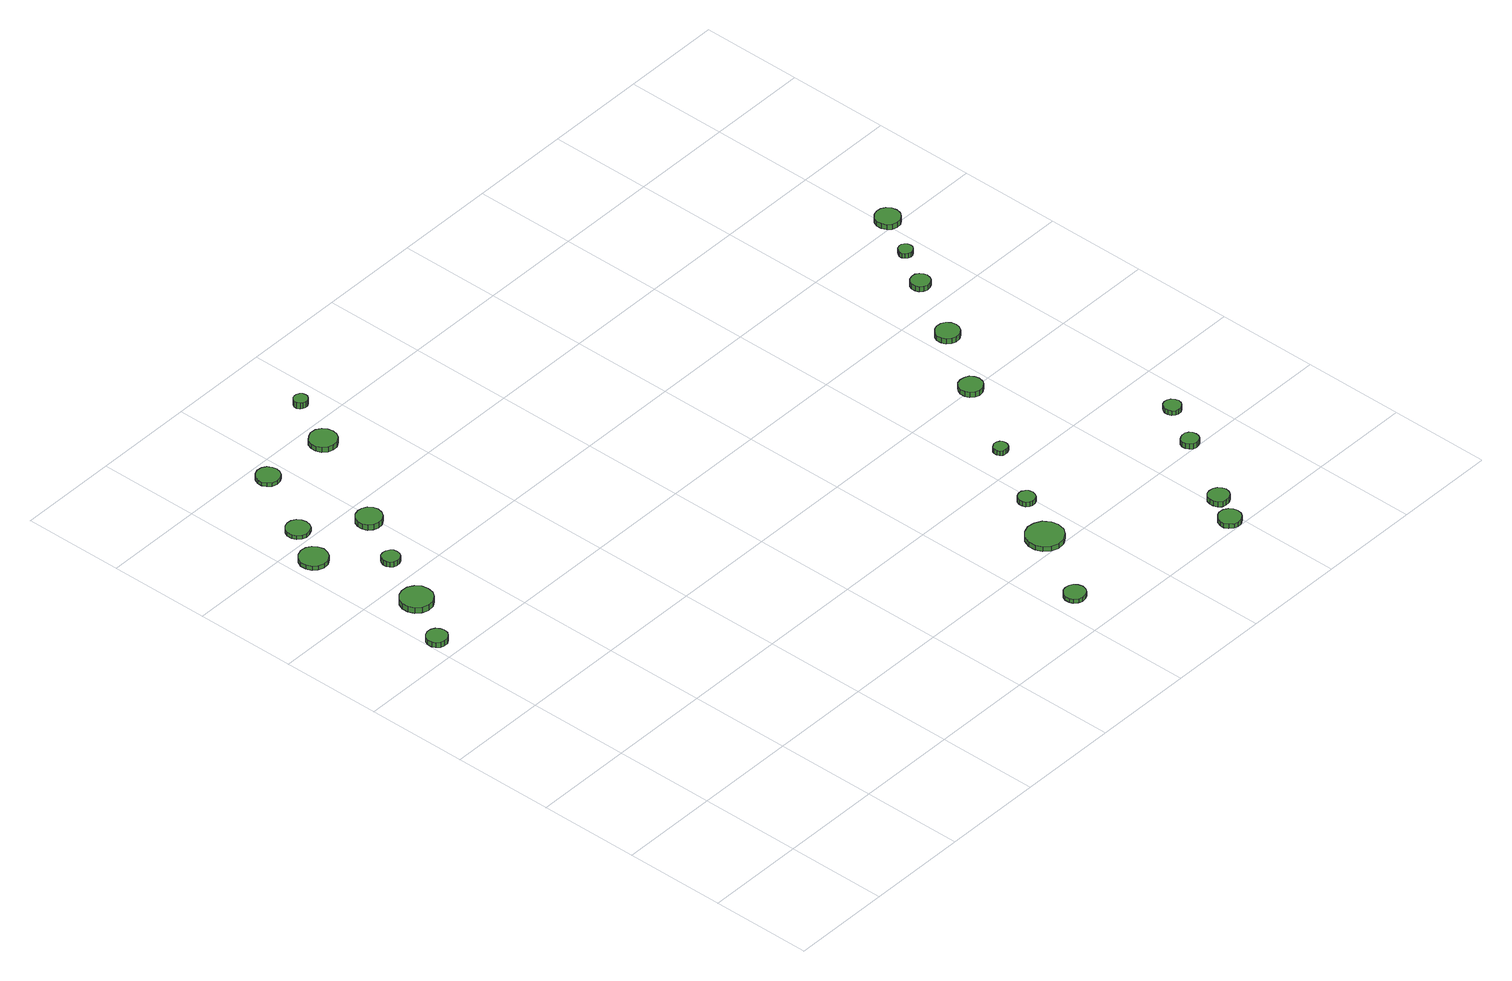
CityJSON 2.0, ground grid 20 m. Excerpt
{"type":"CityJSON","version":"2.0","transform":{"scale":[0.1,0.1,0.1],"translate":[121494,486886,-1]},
"CityObjects":{
"tree1":{"type":"SolitaryVegetationObject","attributes":{"function":"something"},"geometry":[{"type":"MultiSurface","lod":"1","boundaries":[[[0,1,2,3,4,5,6,7,8,9,10,11,12,13,14]],[[15,16,17,18,19,20,21,22,23,24,25,26,27,28,29]],[[0,29,28,1]],[[1,28,27,2]],[[2,27,26,3]],[[3,26,25,4]],[[4,25,24,5]],[[5,24,23,6]],[[6,23,22,7]],[[7,22,21,8]],[[8,21,20,9]],[[9,20,19,10]],[[10,19,18,11]],[[11,18,17,12]],[[12,17,16,13]],[[13,16,15,14]],[[14,15,29,0]]]}]},
"tree2":{"type":"SolitaryVegetationObject","attributes":{"function":"something"},"geometry":[{"type":"MultiSurface","lod":"1","boundaries":[[[30,31,32,33,34,35,36,37,38,39,40,41,42,43,44]],[[45,46,47,48,49,50,51,52,53,54,55,56,57,58,59]],[[30,59,58,31]],[[31,58,57,32]],[[32,57,56,33]],[[33,56,55,34]],[[34,55,54,35]],[[35,54,53,36]],[[36,53,52,37]],[[37,52,51,38]],[[38,51,50,39]],[[39,50,49,40]],[[40,49,48,41]],[[41,48,47,42]],[[42,47,46,43]],[[43,46,45,44]],[[44,45,59,30]]]}]},
"tree3":{"type":"SolitaryVegetationObject","attributes":{"function":"something"},"geometry":[{"type":"MultiSurface","lod":"1","boundaries":[[[60,61,62,63,64,65,66,67,68,69,70,71,72,73,74]],[[75,76,77,78,79,80,81,82,83,84,85,86,87,88,89]],[[60,89,88,61]],[[61,88,87,62]],[[62,87,86,63]],[[63,86,85,64]],[[64,85,84,65]],[[65,84,83,66]],[[66,83,82,67]],[[67,82,81,68]],[[68,81,80,69]],[[69,80,79,70]],[[70,79,78,71]],[[71,78,77,72]],[[72,77,76,73]],[[73,76,75,74]],[[74,75,89,60]]]}]},
"tree4":{"type":"SolitaryVegetationObject","attributes":{"function":"something"},"geometry":[{"type":"MultiSurface","lod":"1","boundaries":[[[90,91,92,93,94,95,96,97,98,99,100,101,102,103,104]],[[105,106,107,108,109,110,111,112,113,114,115,116,117,118,119]],[[90,119,118,91]],[[91,118,117,92]],[[92,117,116,93]],[[93,116,115,94]],[[94,115,114,95]],[[95,114,113,96]],[[96,113,112,97]],[[97,112,111,98]],[[98,111,110,99]],[[99,110,109,100]],[[100,109,108,101]],[[101,108,107,102]],[[102,107,106,103]],[[103,106,105,104]],[[104,105,119,90]]]}]},
"tree5":{"type":"SolitaryVegetationObject","attributes":{"function":"something"},"geometry":[{"type":"MultiSurface","lod":"1","boundaries":[[[120,121,122,123,124,125,126,127,128,129,130,131,132,133,134]],[[135,136,137,138,139,140,141,142,143,144,145,146,147,148,149]],[[120,149,148,121]],[[121,148,147,122]],[[122,147,146,123]],[[123,146,145,124]],[[124,145,144,125]],[[125,144,143,126]],[[126,143,142,127]],[[127,142,141,128]],[[128,141,140,129]],[[129,140,139,130]],[[130,139,138,131]],[[131,138,137,132]],[[132,137,136,133]],[[133,136,135,134]],[[134,135,149,120]]]}]},
"tree6":{"type":"SolitaryVegetationObject","attributes":{"function":"something"},"geometry":[{"type":"MultiSurface","lod":"1","boundaries":[[[150,151,152,153,154,155,156,157,158,159,160,161,162,163,164]],[[165,166,167,168,169,170,171,172,173,174,175,176,177,178,179]],[[150,179,178,151]],[[151,178,177,152]],[[152,177,176,153]],[[153,176,175,154]],[[154,175,174,155]],[[155,174,173,156]],[[156,173,172,157]],[[157,172,171,158]],[[158,171,170,159]],[[159,170,169,160]],[[160,169,168,161]],[[161,168,167,162]],[[162,167,166,163]],[[163,166,165,164]],[[164,165,179,150]]]}]},
"tree7":{"type":"SolitaryVegetationObject","attributes":{"function":"something"},"geometry":[{"type":"MultiSurface","lod":"1","boundaries":[[[180,181,182,183,184,185,186,187,188,189,190,191,192,193,194]],[[195,196,197,198,199,200,201,202,203,204,205,206,207,208,209]],[[180,209,208,181]],[[181,208,207,182]],[[182,207,206,183]],[[183,206,205,184]],[[184,205,204,185]],[[185,204,203,186]],[[186,203,202,187]],[[187,202,201,188]],[[188,201,200,189]],[[189,200,199,190]],[[190,199,198,191]],[[191,198,197,192]],[[192,197,196,193]],[[193,196,195,194]],[[194,195,209,180]]]}]},
"tree8":{"type":"SolitaryVegetationObject","attributes":{"function":"something"},"geometry":[{"type":"MultiSurface","lod":"1","boundaries":[[[210,211,212,213,214,215,216,217,218,219,220,221,222,223,224]],[[225,226,227,228,229,230,231,232,233,234,235,236,237,238,239]],[[210,239,238,211]],[[211,238,237,212]],[[212,237,236,213]],[[213,236,235,214]],[[214,235,234,215]],[[215,234,233,216]],[[216,233,232,217]],[[217,232,231,218]],[[218,231,230,219]],[[219,230,229,220]],[[220,229,228,221]],[[221,228,227,222]],[[222,227,226,223]],[[223,226,225,224]],[[224,225,239,210]]]}]},
"tree9":{"type":"SolitaryVegetationObject","attributes":{"function":"something"},"geometry":[{"type":"MultiSurface","lod":"1","boundaries":[[[240,241,242,243,244,245,246,247,248,249,250,251,252,253,254]],[[255,256,257,258,259,260,261,262,263,264,265,266,267,268,269]],[[240,269,268,241]],[[241,268,267,242]],[[242,267,266,243]],[[243,266,265,244]],[[244,265,264,245]],[[245,264,263,246]],[[246,263,262,247]],[[247,262,261,248]],[[248,261,260,249]],[[249,260,259,250]],[[250,259,258,251]],[[251,258,257,252]],[[252,257,256,253]],[[253,256,255,254]],[[254,255,269,240]]]}]},
"tree10":{"type":"SolitaryVegetationObject","attributes":{"function":"something"},"geometry":[{"type":"MultiSurface","lod":"1","boundaries":[[[270,271,272,273,274,275,276,277,278,279,280,281,282,283,284]],[[285,286,287,288,289,290,291,292,293,294,295,296,297,298,299]],[[270,299,298,271]],[[271,298,297,272]],[[272,297,296,273]],[[273,296,295,274]],[[274,295,294,275]],[[275,294,293,276]],[[276,293,292,277]],[[277,292,291,278]],[[278,291,290,279]],[[279,290,289,280]],[[280,289,288,281]],[[281,288,287,282]],[[282,287,286,283]],[[283,286,285,284]],[[284,285,299,270]]]}]},
"tree11":{"type":"SolitaryVegetationObject","attributes":{"function":"something"},"geometry":[{"type":"MultiSurface","lod":"1","boundaries":[[[300,301,302,303,304,305,306,307,308,309,310,311,312,313,314]],[[315,316,317,318,319,320,321,322,323,324,325,326,327,328,329]],[[300,329,328,301]],[[301,328,327,302]],[[302,327,326,303]],[[303,326,325,304]],[[304,325,324,305]],[[305,324,323,306]],[[306,323,322,307]],[[307,322,321,308]],[[308,321,320,309]],[[309,320,319,310]],[[310,319,318,311]],[[311,318,317,312]],[[312,317,316,313]],[[313,316,315,314]],[[314,315,329,300]]]}]},
"tree12":{"type":"SolitaryVegetationObject","attributes":{"function":"something"},"geometry":[{"type":"MultiSurface","lod":"1","boundaries":[[[330,331,332,333,334,335,336,337,338,339,340,341,342,343,344]],[[345,346,347,348,349,350,351,352,353,354,355,356,357,358,359]],[[330,359,358,331]],[[331,358,357,332]],[[332,357,356,333]],[[333,356,355,334]],[[334,355,354,335]],[[335,354,353,336]],[[336,353,352,337]],[[337,352,351,338]],[[338,351,350,339]],[[339,350,349,340]],[[340,349,348,341]],[[341,348,347,342]],[[342,347,346,343]],[[343,346,345,344]],[[344,345,359,330]]]}]},
"tree13":{"type":"SolitaryVegetationObject","attributes":{"function":"something"},"geometry":[{"type":"MultiSurface","lod":"1","boundaries":[[[360,361,362,363,364,365,366,367,368,369,370,371,372,373,374]],[[375,376,377,378,379,380,381,382,383,384,385,386,387,388,389]],[[360,389,388,361]],[[361,388,387,362]],[[362,387,386,363]],[[363,386,385,364]],[[364,385,384,365]],[[365,384,383,366]],[[366,383,382,367]],[[367,382,381,368]],[[368,381,380,369]],[[369,380,379,370]],[[370,379,378,371]],[[371,378,377,372]],[[372,377,376,373]],[[373,376,375,374]],[[374,375,389,360]]]}]},
"tree14":{"type":"SolitaryVegetationObject","attributes":{"function":"something"},"geometry":[{"type":"MultiSurface","lod":"1","boundaries":[[[390,391,392,393,394,395,396,397,398,399,400,401,402,403,404]],[[405,406,407,408,409,410,411,412,413,414,415,416,417,418,419]],[[390,419,418,391]],[[391,418,417,392]],[[392,417,416,393]],[[393,416,415,394]],[[394,415,414,395]],[[395,414,413,396]],[[396,413,412,397]],[[397,412,411,398]],[[398,411,410,399]],[[399,410,409,400]],[[400,409,408,401]],[[401,408,407,402]],[[402,407,406,403]],[[403,406,405,404]],[[404,405,419,390]]]}]},
"tree15":{"type":"SolitaryVegetationObject","attributes":{"function":"something"},"geometry":[{"type":"MultiSurface","lod":"1","boundaries":[[[420,421,422,423,424,425,426,427,428,429,430,431,432,433,434]],[[435,436,437,438,439,440,441,442,443,444,445,446,447,448,449]],[[420,449,448,421]],[[421,448,447,422]],[[422,447,446,423]],[[423,446,445,424]],[[424,445,444,425]],[[425,444,443,426]],[[426,443,442,427]],[[427,442,441,428]],[[428,441,440,429]],[[429,440,439,430]],[[430,439,438,431]],[[431,438,437,432]],[[432,437,436,433]],[[433,436,435,434]],[[434,435,449,420]]]}]},
"tree16":{"type":"SolitaryVegetationObject","attributes":{"function":"something"},"geometry":[{"type":"MultiSurface","lod":"1","boundaries":[[[450,451,452,453,454,455,456,457,458,459,460,461,462,463,464]],[[465,466,467,468,469,470,471,472,473,474,475,476,477,478,479]],[[450,479,478,451]],[[451,478,477,452]],[[452,477,476,453]],[[453,476,475,454]],[[454,475,474,455]],[[455,474,473,456]],[[456,473,472,457]],[[457,472,471,458]],[[458,471,470,459]],[[459,470,469,460]],[[460,469,468,461]],[[461,468,467,462]],[[462,467,466,463]],[[463,466,465,464]],[[464,465,479,450]]]}]},
"tree17":{"type":"SolitaryVegetationObject","attributes":{"function":"something"},"geometry":[{"type":"MultiSurface","lod":"1","boundaries":[[[480,481,482,483,484,485,486,487,488,489,490,491,492,493,494]],[[495,496,497,498,499,500,501,502,503,504,505,506,507,508,509]],[[480,509,508,481]],[[481,508,507,482]],[[482,507,506,483]],[[483,506,505,484]],[[484,505,504,485]],[[485,504,503,486]],[[486,503,502,487]],[[487,502,501,488]],[[488,501,500,489]],[[489,500,499,490]],[[490,499,498,491]],[[491,498,497,492]],[[492,497,496,493]],[[493,496,495,494]],[[494,495,509,480]]]}]},
"tree18":{"type":"SolitaryVegetationObject","attributes":{"function":"something"},"geometry":[{"type":"MultiSurface","lod":"1","boundaries":[[[510,511,512,513,514,515,516,517,518,519,520,521,522,523,524]],[[525,526,527,528,529,530,531,532,533,534,535,536,537,538,539]],[[510,539,538,511]],[[511,538,537,512]],[[512,537,536,513]],[[513,536,535,514]],[[514,535,534,515]],[[515,534,533,516]],[[516,533,532,517]],[[517,532,531,518]],[[518,531,530,519]],[[519,530,529,520]],[[520,529,528,521]],[[521,528,527,522]],[[522,527,526,523]],[[523,526,525,524]],[[524,525,539,510]]]}]},
"tree19":{"type":"SolitaryVegetationObject","attributes":{"function":"something"},"geometry":[{"type":"MultiSurface","lod":"1","boundaries":[[[540,541,542,543,544,545,546,547,548,549,550,551,552,553,554]],[[555,556,557,558,559,560,561,562,563,564,565,566,567,568,569]],[[540,569,568,541]],[[541,568,567,542]],[[542,567,566,543]],[[543,566,565,544]],[[544,565,564,545]],[[545,564,563,546]],[[546,563,562,547]],[[547,562,561,548]],[[548,561,560,549]],[[549,560,559,550]],[[550,559,558,551]],[[551,558,557,552]],[[552,557,556,553]],[[553,556,555,554]],[[554,555,569,540]]]}]},
"tree20":{"type":"SolitaryVegetationObject","attributes":{"function":"something"},"geometry":[{"type":"MultiSurface","lod":"1","boundaries":[[[570,571,572,573,574,575,576,577,578,579,580,581,582,583,584]],[[585,586,587,588,589,590,591,592,593,594,595,596,597,598,599]],[[570,599,598,571]],[[571,598,597,572]],[[572,597,596,573]],[[573,596,595,574]],[[574,595,594,575]],[[575,594,593,576]],[[576,593,592,577]],[[577,592,591,578]],[[578,591,590,579]],[[579,590,589,580]],[[580,589,588,581]],[[581,588,587,582]],[[582,587,586,583]],[[583,586,585,584]],[[584,585,599,570]]]}]},
"tree21":{"type":"SolitaryVegetationObject","attributes":{"function":"something"},"geometry":[{"type":"MultiSurface","lod":"1","boundaries":[[[600,601,602,603,604,605,606,607,608,609,610,611,612,613,614]],[[615,616,617,618,619,620,621,622,623,624,625,626,627,628,629]],[[600,629,628,601]],[[601,628,627,602]],[[602,627,626,603]],[[603,626,625,604]],[[604,625,624,605]],[[605,624,623,606]],[[606,623,622,607]],[[607,622,621,608]],[[608,621,620,609]],[[609,620,619,610]],[[610,619,618,611]],[[611,618,617,612]],[[612,617,616,613]],[[613,616,615,614]],[[614,615,629,600]]]}]},
"tree22":{"type":"SolitaryVegetationObject","attributes":{"function":"something"},"geometry":[{"type":"MultiSurface","lod":"1","boundaries":[[[630,631,632,633,634,635,636,637,638,639,640,641,642,643,644]],[[645,646,647,648,649,650,651,652,653,654,655,656,657,658,659]],[[630,659,658,631]],[[631,658,657,632]],[[632,657,656,633]],[[633,656,655,634]],[[634,655,654,635]],[[635,654,653,636]],[[636,653,652,637]],[[637,652,651,638]],[[638,651,650,639]],[[639,650,649,640]],[[640,649,648,641]],[[641,648,647,642]],[[642,647,646,643]],[[643,646,645,644]],[[644,645,659,630]]]}]}
},
"vertices":[
[42,848,17],[40,856,17],[35,863,17],[28,867,17],[19,868,17],[11,865,17],[5,859,17],[2,852,17],[2,843,17],[5,836,17],[11,830,17],[19,828,17],[28,828,17],[35,833,17],[40,839,17],[40,839,6],[35,833,6],[28,828,6],[19,828,6],[11,830,6],[5,836,6],[2,843,6],[2,852,6],[5,859,6],[11,865,6],[19,868,6],[28,867,6],[35,863,6],[40,856,6],[42,848,6],
[108,944,18],[106,957,18],[98,967,18],[87,974,18],[74,975,18],[62,971,18],[52,962,18],[47,951,18],[47,938,18],[52,926,18],[62,917,18],[74,913,18],[87,914,18],[98,921,18],[106,931,18],[106,931,6],[98,921,6],[87,914,6],[74,913,6],[62,917,6],[52,926,6],[47,938,6],[47,951,6],[52,962,6],[62,971,6],[74,975,6],[87,974,6],[98,967,6],[106,957,6],[108,944,6],
[73,1156,15],[70,1167,15],[64,1176,15],[54,1182,15],[42,1183,15],[31,1179,15],[23,1172,15],[18,1161,15],[18,1150,15],[23,1139,15],[31,1132,15],[42,1128,15],[54,1129,15],[64,1135,15],[70,1144,15],[70,1144,6],[64,1135,6],[54,1129,6],[42,1128,6],[31,1132,6],[23,1139,6],[18,1150,6],[18,1161,6],[23,1172,6],[31,1179,6],[42,1183,6],[54,1182,6],[64,1176,6],[70,1167,6],[73,1156,6],
[150,1053,17],[149,1060,17],[145,1065,17],[138,1069,17],[131,1070,17],[124,1068,17],[119,1063,17],[116,1056,17],[116,1049,17],[119,1043,17],[124,1038,17],[131,1036,17],[138,1036,17],[145,1040,17],[149,1046,17],[149,1046,6],[145,1040,6],[138,1036,6],[131,1036,6],[124,1038,6],[119,1043,6],[116,1049,6],[116,1056,6],[119,1063,6],[124,1068,6],[131,1070,6],[138,1069,6],[145,1065,6],[149,1060,6],[150,1053,6],
[110,1229,14],[108,1238,14],[103,1246,14],[94,1251,14],[85,1252,14],[76,1249,14],[69,1242,14],[65,1234,14],[65,1224,14],[69,1215,14],[76,1209,14],[85,1206,14],[94,1207,14],[103,1212,14],[108,1219,14],[108,1219,6],[103,1212,6],[94,1207,6],[85,1206,6],[76,1209,6],[69,1215,6],[65,1224,6],[65,1234,6],[69,1242,6],[76,1249,6],[85,1252,6],[94,1251,6],[103,1246,6],[108,1238,6],[110,1229,6],
[215,1154,18],[213,1164,18],[207,1172,18],[198,1177,18],[188,1178,18],[178,1175,18],[170,1168,18],[166,1159,18],[166,1148,18],[170,1139,18],[178,1132,18],[188,1129,18],[198,1130,18],[207,1135,18],[213,1144,18],[213,1144,6],[207,1135,6],[198,1130,6],[188,1129,6],[178,1132,6],[170,1139,6],[166,1148,6],[166,1159,6],[170,1168,6],[178,1175,6],[188,1178,6],[198,1177,6],[207,1172,6],[213,1164,6],[215,1154,6],
[185,1364,14],[183,1373,14],[178,1381,14],[170,1386,14],[160,1387,14],[151,1384,14],[144,1378,14],[140,1369,14],[140,1359,14],[144,1351,14],[151,1344,14],[160,1341,14],[170,1342,14],[178,1347,14],[183,1355,14],[183,1355,6],[178,1347,6],[170,1342,6],[160,1341,6],[151,1344,6],[144,1351,6],[140,1359,6],[140,1369,6],[144,1378,6],[151,1384,6],[160,1387,6],[170,1386,6],[178,1381,6],[183,1373,6],[185,1364,6],
[326,1356,17],[324,1367,17],[318,1376,17],[308,1382,17],[297,1383,17],[287,1379,17],[278,1372,17],[274,1362,17],[274,1351,17],[278,1341,17],[287,1333,17],[297,1330,17],[308,1331,17],[318,1337,17],[324,1346,17],[324,1346,6],[318,1337,6],[308,1331,6],[297,1330,6],[287,1333,6],[278,1341,6],[274,1351,6],[274,1362,6],[278,1372,6],[287,1379,6],[297,1383,6],[308,1382,6],[318,1376,6],[324,1367,6],[326,1356,6],
[366,1455,21],[365,1461,21],[361,1465,21],[356,1468,21],[351,1468,21],[346,1467,21],[342,1463,21],[339,1458,21],[339,1452,21],[342,1447,21],[346,1444,21],[351,1442,21],[356,1442,21],[361,1445,21],[365,1450,21],[365,1450,8],[361,1445,8],[356,1442,8],[351,1442,8],[346,1444,8],[342,1447,8],[339,1452,8],[339,1458,8],[342,1463,8],[346,1467,8],[351,1468,8],[356,1468,8],[361,1465,8],[365,1461,8],[366,1455,8],
[870,89,16],[868,97,16],[863,104,16],[856,108,16],[847,109,16],[839,107,16],[832,101,16],[829,93,16],[829,84,16],[832,77,16],[839,71,16],[847,68,16],[856,69,16],[863,73,16],[868,80,16],[868,80,7],[863,73,7],[856,69,7],[847,68,7],[839,71,7],[832,77,7],[829,84,7],[829,93,7],[832,101,7],[839,107,7],[847,109,7],[856,108,7],[863,104,7],[868,97,7],[870,89,7],
[970,233,16],[967,247,16],[958,260,16],[945,267,16],[930,269,16],[916,264,16],[905,254,16],[899,240,16],[899,225,16],[905,212,16],[916,202,16],[930,197,16],[945,198,16],[958,206,16],[967,218,16],[967,218,6],[958,206,6],[945,198,6],[930,197,6],[916,202,6],[905,212,6],[899,225,6],[899,240,6],[905,254,6],[916,264,6],[930,269,6],[945,267,6],[958,260,6],[967,247,6],[970,233,6],
[1008,326,16],[1006,333,16],[1002,338,16],[996,342,16],[989,342,16],[983,340,16],[978,336,16],[975,329,16],[975,322,16],[978,316,16],[983,311,16],[989,309,16],[996,310,16],[1002,313,16],[1006,319,16],[1006,319,6],[1002,313,6],[996,310,6],[989,309,6],[983,311,6],[978,316,6],[975,322,6],[975,329,6],[978,336,6],[983,340,6],[989,342,6],[996,342,6],[1002,338,6],[1006,333,6],[1008,326,6],
[1206,22,16],[1204,31,16],[1199,38,16],[1191,43,16],[1182,44,16],[1174,41,16],[1167,35,16],[1163,26,16],[1163,17,16],[1167,9,16],[1174,3,16],[1182,0,16],[1191,1,16],[1199,6,16],[1204,13,16],[1204,13,6],[1199,6,6],[1191,1,6],[1182,0,6],[1174,3,6],[1167,9,6],[1163,17,6],[1163,26,6],[1167,35,6],[1174,41,6],[1182,44,6],[1191,43,6],[1199,38,6],[1204,31,6],[1206,22,6],
[1079,451,16],[1078,457,16],[1075,461,16],[1070,464,16],[1064,465,16],[1059,463,16],[1054,459,16],[1052,454,16],[1052,448,16],[1054,443,16],[1059,439,16],[1064,438,16],[1070,438,16],[1075,441,16],[1078,446,16],[1078,446,6],[1075,441,6],[1070,438,6],[1064,438,6],[1059,439,6],[1054,443,6],[1052,448,6],[1052,454,6],[1054,459,6],[1059,463,6],[1064,465,6],[1070,464,6],[1075,461,6],[1078,457,6],[1079,451,6],
[1236,75,17],[1234,83,17],[1229,90,17],[1222,94,17],[1213,95,17],[1205,93,17],[1199,87,17],[1196,79,17],[1196,71,17],[1199,63,17],[1205,57,17],[1213,55,17],[1222,56,17],[1229,60,17],[1234,67,17],[1234,67,6],[1229,60,6],[1222,56,6],[1213,55,6],[1205,57,6],[1199,63,6],[1196,71,6],[1196,79,6],[1199,87,6],[1205,93,6],[1213,95,6],[1222,94,6],[1229,90,6],[1234,83,6],[1236,75,6],
[1181,602,17],[1179,611,17],[1174,619,17],[1165,623,17],[1156,624,17],[1147,622,17],[1140,615,17],[1136,607,17],[1136,597,17],[1140,588,17],[1147,582,17],[1156,579,17],[1165,580,17],[1174,585,17],[1179,592,17],[1179,592,6],[1174,585,6],[1165,580,6],[1156,579,6],[1147,582,6],[1140,588,6],[1136,597,6],[1136,607,6],[1140,615,6],[1147,622,6],[1156,624,6],[1165,623,6],[1174,619,6],[1179,611,6],[1181,602,6],
[1316,216,17],[1315,223,17],[1311,228,17],[1305,232,17],[1298,232,17],[1291,230,17],[1286,226,17],[1283,219,17],[1283,212,17],[1286,206,17],[1291,201,17],[1298,199,17],[1305,200,17],[1311,203,17],[1315,209,17],[1315,209,6],[1311,203,6],[1305,200,6],[1298,199,6],[1291,201,6],[1286,206,6],[1283,212,6],[1283,219,6],[1286,226,6],[1291,230,6],[1298,232,6],[1305,232,6],[1311,228,6],[1315,223,6],[1316,216,6],
[1366,300,16],[1364,307,16],[1360,313,16],[1354,316,16],[1347,317,16],[1341,315,16],[1336,310,16],[1333,304,16],[1333,297,16],[1336,290,16],[1341,285,16],[1347,283,16],[1354,284,16],[1360,288,16],[1364,293,16],[1364,293,6],[1360,288,6],[1354,284,6],[1347,283,6],[1341,285,6],[1336,290,6],[1333,297,6],[1333,304,6],[1336,310,6],[1341,315,6],[1347,317,6],[1354,316,6],[1360,313,6],[1364,307,6],[1366,300,6],
[1266,730,17],[1264,740,17],[1258,748,17],[1250,752,17],[1240,753,17],[1231,750,17],[1224,744,17],[1220,735,17],[1220,725,17],[1224,717,17],[1231,710,17],[1240,707,17],[1250,708,17],[1258,713,17],[1264,721,17],[1264,721,6],[1258,713,6],[1250,708,6],[1240,707,6],[1231,710,6],[1224,717,6],[1220,725,6],[1220,735,6],[1224,744,6],[1231,750,6],[1240,753,6],[1250,752,6],[1258,748,6],[1264,740,6],[1266,730,6],
[1335,858,17],[1333,865,17],[1329,872,17],[1322,876,17],[1314,876,17],[1307,874,17],[1301,869,17],[1298,862,17],[1298,854,17],[1301,847,17],[1307,842,17],[1314,839,17],[1322,840,17],[1329,844,17],[1333,850,17],[1333,850,6],[1329,844,6],[1322,840,6],[1314,839,6],[1307,842,6],[1301,847,6],[1298,854,6],[1298,862,6],[1301,869,6],[1307,874,6],[1314,876,6],[1322,876,6],[1329,872,6],[1333,865,6],[1335,858,6],
[1379,935,16],[1378,941,16],[1374,946,16],[1369,949,16],[1364,949,16],[1358,947,16],[1354,943,16],[1351,938,16],[1351,932,16],[1354,927,16],[1358,923,16],[1364,921,16],[1369,922,16],[1374,925,16],[1378,930,16],[1378,930,6],[1374,925,6],[1369,922,6],[1364,921,6],[1358,923,6],[1354,927,6],[1351,932,6],[1351,938,6],[1354,943,6],[1358,947,6],[1364,949,6],[1369,949,6],[1374,946,6],[1378,941,6],[1379,935,6],
[1435,1017,17],[1433,1027,17],[1427,1035,17],[1419,1040,17],[1409,1041,17],[1399,1038,17],[1392,1032,17],[1388,1022,17],[1388,1012,17],[1392,1003,17],[1399,996,17],[1409,993,17],[1419,994,17],[1427,999,17],[1433,1007,17],[1433,1007,6],[1427,999,6],[1419,994,6],[1409,993,6],[1399,996,6],[1392,1003,6],[1388,1012,6],[1388,1022,6],[1392,1032,6],[1399,1038,6],[1409,1041,6],[1419,1040,6],[1427,1035,6],[1433,1027,6],[1435,1017,6]
]}
